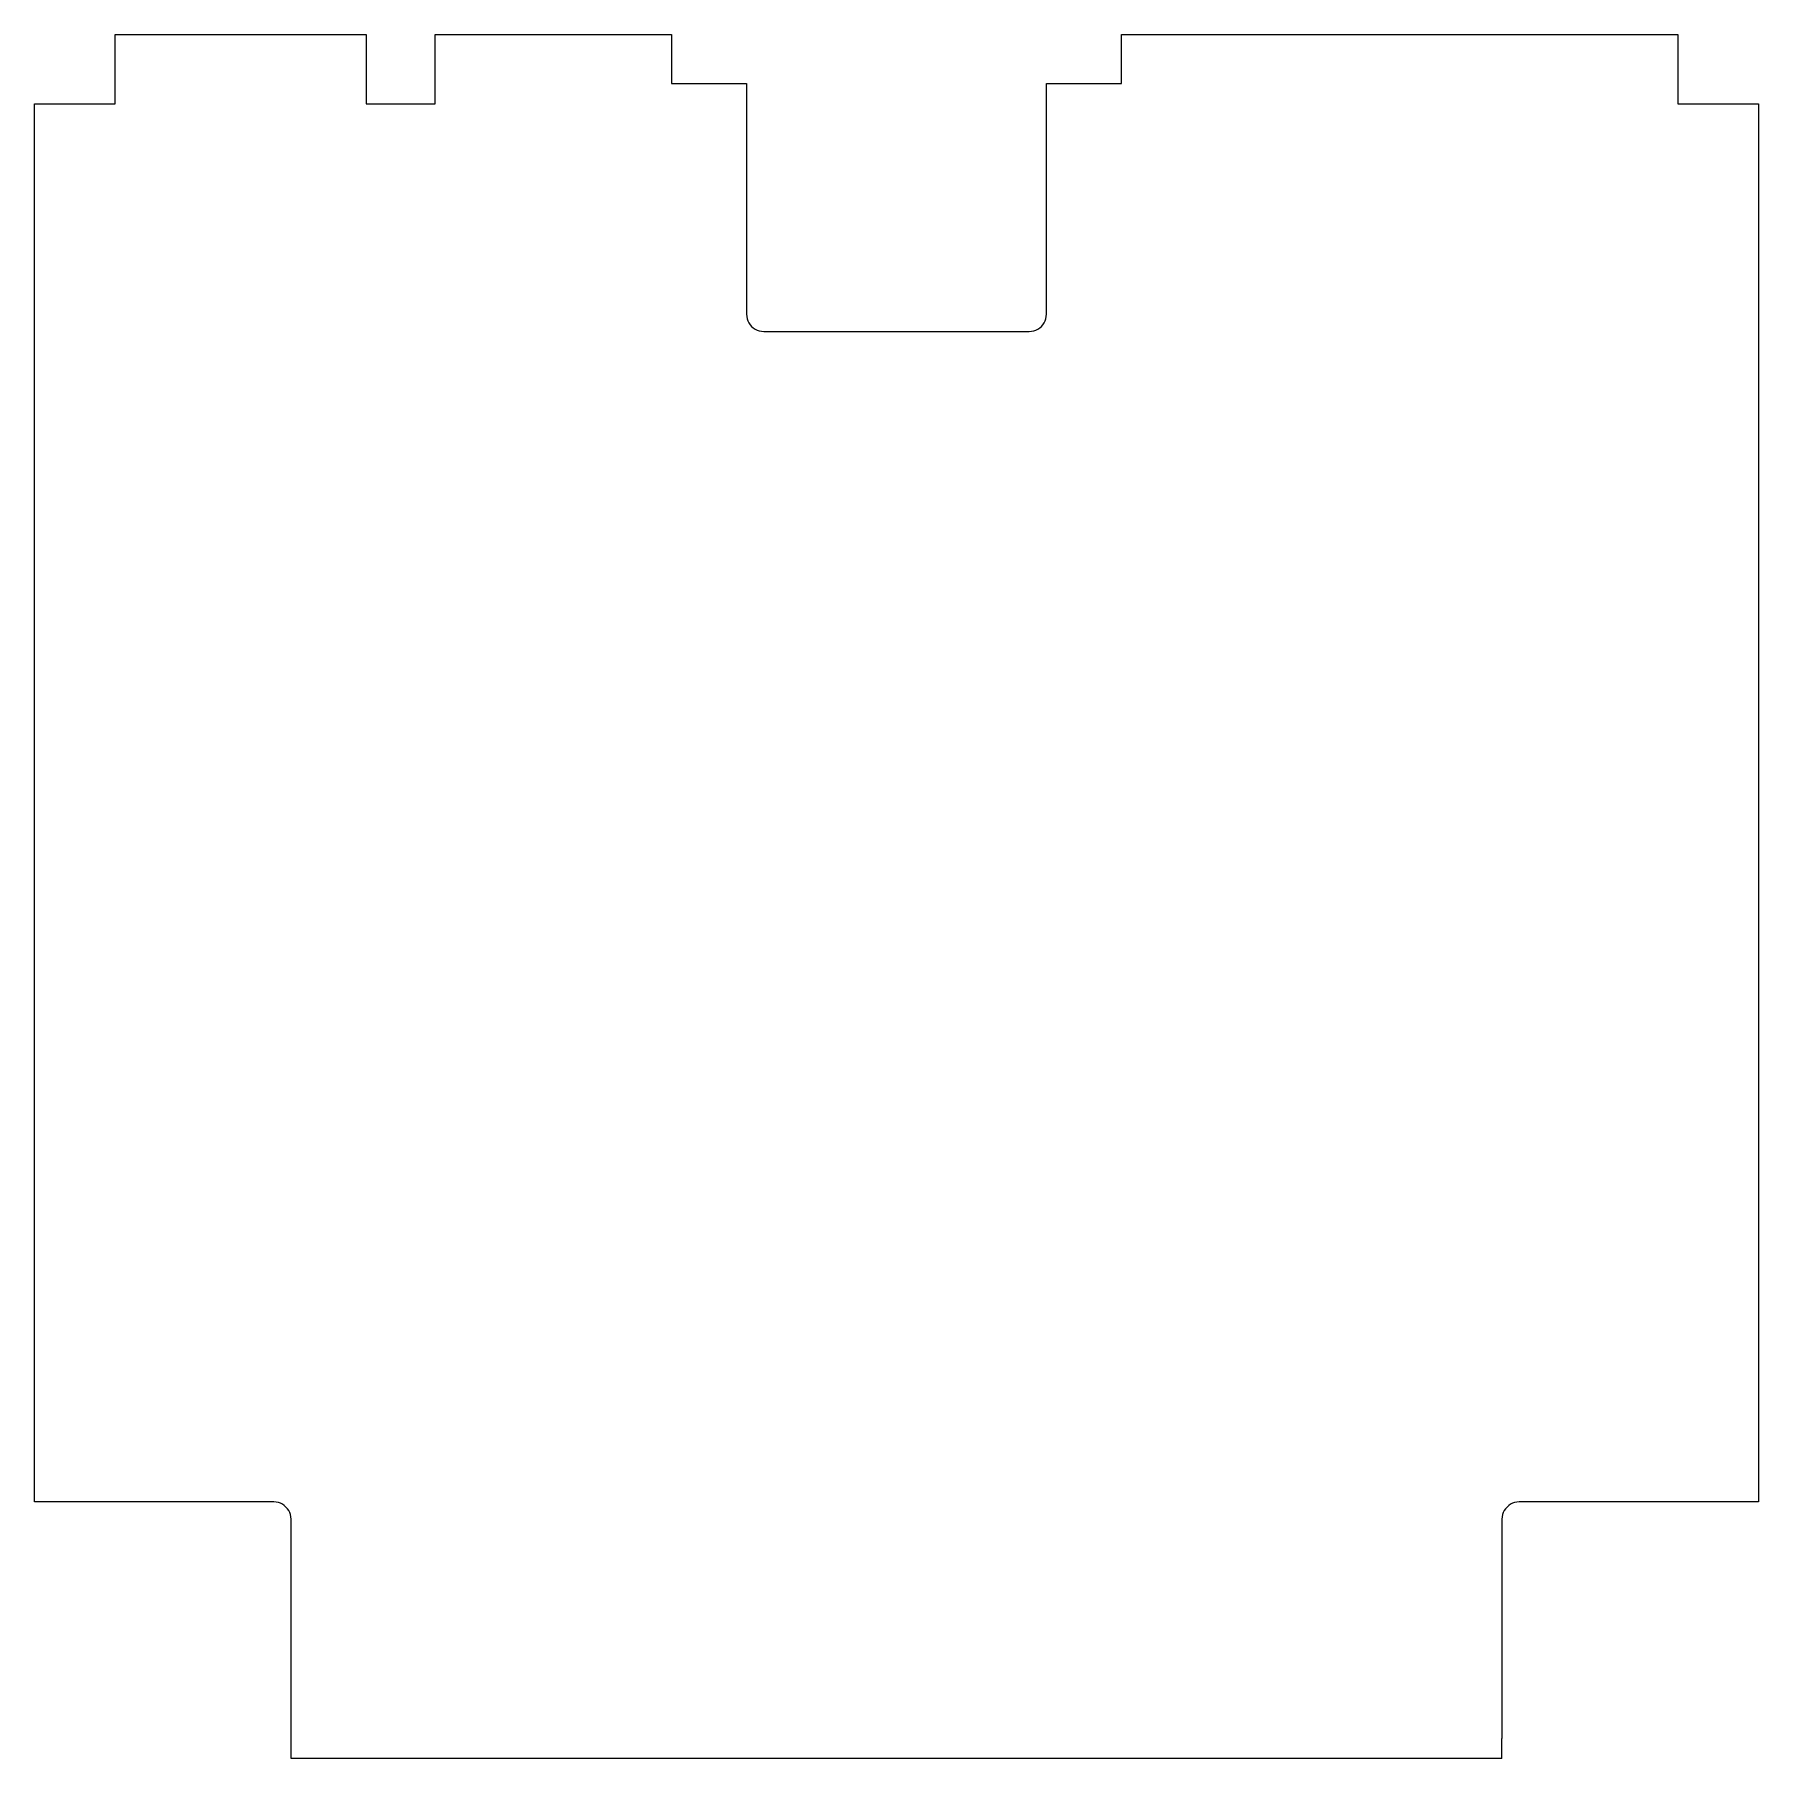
# Model space of a CAD drawing. Extents: x -150 to 150, y -150 to 150.
import ezdxf

# ---------------------------------------------------------------- set-up
doc = ezdxf.new("R2010")
doc.units = 0

msp = doc.modelspace()

# ---------------------------------------------------------------- linework, layer by layer
for p, q in [((-135.5, 148.5), (-135.5, 149.5)), ((-135.5, 149.5), (-126.04, 149.5)), ((-135.5, 147.5), (-135.5, 148.5)), ((-135.5, 146.5), (-135.5, 147.5)), ((-126.04, 149.5), (-116.58, 149.5)), ((-116.58, 149.5), (-107.12, 149.5)), ((-107.12, 149.5), (-98.21, 149.5)), ((-98.21, 149.5), (-92, 149.5)), ((-92, 149.5), (-92, 148.5)), ((-92, 148.5), (-92, 147.5)), ((-92, 147.5), (-92, 146.5)), ((-80, 148.5), (-80, 149.5)), ((-80, 149.5), (-67.42, 149.5)), ((-80, 147.5), (-80, 148.5)), ((-80, 146.5), (-80, 147.5)), ((-67.42, 149.5), (-64.83, 149.5)), ((-64.83, 149.5), (-62.25, 149.5)), ((-62.25, 149.5), (-59.67, 149.5)), ((-59.67, 149.5), (-57.08, 149.5)), ((-57.08, 149.5), (-54.5, 149.5)), ((-54.5, 149.5), (-51.92, 149.5)), ((-51.92, 149.5), (-49.33, 149.5)), ((-49.33, 149.5), (-46.75, 149.5)), ((-46.75, 149.5), (-44.17, 149.5)), ((-44.17, 149.5), (-41.58, 149.5)), ((-41.58, 149.5), (-39, 149.5)), ((-39, 149.5), (-39, 148.79)), ((-39, 148.79), (-39, 148.08)), ((-39, 148.08), (-39, 147.37)), ((-39, 147.37), (-39, 146.67)), ((-39, 146.67), (-39, 145.96)), ((39, 148.79), (39, 149.5)), ((39, 149.5), (52.04, 149.5)), ((39, 148.08), (39, 148.79)), ((39, 147.38), (39, 148.08)), ((39, 146.67), (39, 147.38)), ((39, 145.96), (39, 146.67)), ((52.04, 149.5), (65.08, 149.5)), ((65.08, 149.5), (78.12, 149.5)), ((78.12, 149.5), (91.17, 149.5)), ((91.17, 149.5), (104.21, 149.5)), ((104.21, 149.5), (117.25, 149.5)), ((117.25, 149.5), (130.29, 149.5)), ((130.29, 149.5), (135.5, 149.5)), ((135.5, 149.5), (135.5, 148.5)), ((135.5, 148.5), (135.5, 147.5)), ((135.5, 147.5), (135.5, 146.5)), ((-135.5, 145.5), (-135.5, 146.5)), ((-135.5, 144.5), (-135.5, 145.5)), ((-135.5, 143.5), (-135.5, 144.5)), ((-92, 146.5), (-92, 145.5)), ((-92, 145.5), (-92, 144.5)), ((-92, 144.5), (-92, 143.5)), ((-80, 145.5), (-80, 146.5)), ((-80, 144.5), (-80, 145.5)), ((-80, 143.5), (-80, 144.5)), ((-39, 145.96), (-39, 145.25)), ((-39, 145.25), (-39, 144.54)), ((-39, 144.54), (-39, 143.83)), ((-39, 143.83), (-39, 143.12)), ((39, 145.25), (39, 145.96)), ((39, 144.54), (39, 145.25)), ((39, 143.83), (39, 144.54)), ((39, 143.13), (39, 143.83)), ((135.5, 146.5), (135.5, 145.5)), ((135.5, 145.5), (135.5, 144.5)), ((135.5, 144.5), (135.5, 143.5)), ((-135.5, 142.5), (-135.5, 143.5)), ((-135.5, 141.5), (-135.5, 142.5)), ((-135.5, 140.5), (-135.5, 141.5)), ((-92, 143.5), (-92, 142.5)), ((-92, 142.5), (-92, 141.5)), ((-92, 141.5), (-92, 140.5)), ((-80, 142.5), (-80, 143.5)), ((-80, 141.5), (-80, 142.5)), ((-80, 140.5), (-80, 141.5)), ((-39, 143.12), (-39, 142.42)), ((-39, 142.42), (-39, 141.71)), ((-39, 141.71), (-39, 141)), ((-39, 141), (-37.92, 141)), ((-37.92, 141), (-36.83, 141)), ((-36.83, 141), (-35.75, 141)), ((-35.75, 141), (-34.67, 141)), ((-34.67, 141), (-33.58, 141)), ((-33.58, 141), (-32.5, 141)), ((-32.5, 141), (-31.42, 141)), ((-31.42, 141), (-30.33, 141)), ((-30.33, 141), (-29.25, 141)), ((-29.25, 141), (-28.17, 141)), ((-28.17, 141), (-27.08, 141)), ((-27.08, 141), (-26, 141)), ((-26, 141), (-26, 137.67)), ((26, 137.67), (26, 141)), ((26, 141), (27.08, 141)), ((27.08, 141), (28.17, 141)), ((28.17, 141), (29.25, 141)), ((29.25, 141), (30.33, 141)), ((30.33, 141), (31.42, 141)), ((31.42, 141), (32.5, 141)), ((32.5, 141), (33.58, 141)), ((33.58, 141), (34.67, 141)), ((34.67, 141), (35.75, 141)), ((35.75, 141), (36.83, 141)), ((36.83, 141), (37.92, 141)), ((37.92, 141), (39, 141)), ((39, 142.42), (39, 143.13)), ((39, 141.71), (39, 142.42)), ((39, 141), (39, 141.71)), ((135.5, 143.5), (135.5, 142.5)), ((135.5, 142.5), (135.5, 141.5)), ((135.5, 141.5), (135.5, 140.5)), ((-135.5, 139.5), (-135.5, 140.5)), ((-135.5, 138.5), (-135.5, 139.5)), ((-135.5, 137.5), (-135.5, 138.5)), ((-92, 140.5), (-92, 139.5)), ((-92, 139.5), (-92, 138.5)), ((-92, 138.5), (-92, 137.5)), ((-80, 139.5), (-80, 140.5)), ((-80, 138.5), (-80, 139.5)), ((-80, 137.5), (-80, 138.5)), ((-26, 137.67), (-26, 134.33)), ((26, 134.33), (26, 137.67)), ((135.5, 140.5), (135.5, 139.5)), ((135.5, 139.5), (135.5, 138.5)), ((135.5, 138.5), (135.5, 137.5)), ((-149.5, 107.29), (-149.5, 137.5)), ((-149.5, 137.5), (-148.33, 137.5)), ((-148.33, 137.5), (-147.17, 137.5)), ((-147.17, 137.5), (-146, 137.5)), ((-146, 137.5), (-144.83, 137.5)), ((-144.83, 137.5), (-143.67, 137.5)), ((-143.67, 137.5), (-142.5, 137.5)), ((-142.5, 137.5), (-141.33, 137.5)), ((-141.33, 137.5), (-140.17, 137.5)), ((-140.17, 137.5), (-139, 137.5)), ((-139, 137.5), (-137.83, 137.5)), ((-137.83, 137.5), (-136.67, 137.5)), ((-136.67, 137.5), (-135.5, 137.5)), ((-92, 137.5), (-91, 137.5)), ((-91, 137.5), (-90, 137.5)), ((-90, 137.5), (-89, 137.5)), ((-89, 137.5), (-88, 137.5)), ((-88, 137.5), (-87, 137.5)), ((-87, 137.5), (-86, 137.5)), ((-86, 137.5), (-85, 137.5)), ((-85, 137.5), (-84, 137.5)), ((-84, 137.5), (-83, 137.5)), ((-83, 137.5), (-82, 137.5)), ((-82, 137.5), (-81, 137.5)), ((-81, 137.5), (-80, 137.5)), ((135.5, 137.5), (136.67, 137.5)), ((136.67, 137.5), (137.83, 137.5)), ((137.83, 137.5), (139, 137.5)), ((139, 137.5), (140.17, 137.5)), ((140.17, 137.5), (141.33, 137.5)), ((141.33, 137.5), (142.5, 137.5)), ((142.5, 137.5), (143.67, 137.5)), ((143.67, 137.5), (144.83, 137.5)), ((144.83, 137.5), (146, 137.5)), ((146, 137.5), (147.17, 137.5)), ((147.17, 137.5), (148.33, 137.5)), ((148.33, 137.5), (149.5, 137.5)), ((149.5, 137.5), (149.5, 107.29)), ((-26, 134.33), (-26, 131)), ((26, 131), (26, 134.33)), ((-26, 131), (-26, 127.67)), ((26, 127.67), (26, 131)), ((-26, 127.67), (-26, 124.33)), ((26, 124.33), (26, 127.67)), ((-26, 124.33), (-26, 121)), ((26, 121), (26, 124.33)), ((-26, 121), (-26, 117.67)), ((26, 117.67), (26, 121)), ((-26, 117.67), (-26, 114.33)), ((26, 114.33), (26, 117.67)), ((-26, 114.33), (-26, 111)), ((26, 111), (26, 114.33)), ((-26, 111), (-26, 107.67)), ((26, 107.67), (26, 111)), ((-26, 107.67), (-26, 104.33)), ((26, 104.33), (26, 107.67)), ((-149.5, 77.08), (-149.5, 107.29)), ((149.5, 107.29), (149.5, 77.08)), ((-26, 104.33), (-26, 101)), ((26, 101), (26, 104.33)), ((-26, 101), (-25.97, 100.59)), ((-25.97, 100.59), (-25.89, 100.2)), ((-25.89, 100.2), (-25.76, 99.83)), ((-25.76, 99.83), (-25.59, 99.49)), ((-25.59, 99.49), (-25.37, 99.17)), ((-25.37, 99.17), (-25.12, 98.88)), ((-25.12, 98.88), (-24.83, 98.63)), ((24.83, 98.63), (25.12, 98.88)), ((25.12, 98.88), (25.37, 99.17)), ((25.37, 99.17), (25.59, 99.49)), ((25.59, 99.49), (25.76, 99.83)), ((25.76, 99.83), (25.89, 100.2)), ((25.89, 100.2), (25.97, 100.59)), ((25.97, 100.59), (26, 101)), ((-24.83, 98.63), (-24.51, 98.41)), ((-24.51, 98.41), (-24.17, 98.24)), ((-24.17, 98.24), (-23.8, 98.11)), ((-23.8, 98.11), (-23.41, 98.03)), ((-23.41, 98.03), (-23, 98)), ((-23, 98), (-19.17, 98)), ((-19.17, 98), (-15.33, 98)), ((-15.33, 98), (-11.5, 98)), ((-11.5, 98), (-7.67, 98)), ((-7.67, 98), (-3.83, 98)), ((-3.83, 98), (0, 98)), ((0, 98), (3.83, 98)), ((3.83, 98), (7.67, 98)), ((7.67, 98), (11.5, 98)), ((11.5, 98), (15.33, 98)), ((15.33, 98), (19.17, 98)), ((19.17, 98), (23, 98)), ((23, 98), (23.41, 98.03)), ((23.41, 98.03), (23.8, 98.11)), ((23.8, 98.11), (24.17, 98.24)), ((24.17, 98.24), (24.51, 98.41)), ((24.51, 98.41), (24.83, 98.63)), ((-149.5, 46.87), (-149.5, 77.08)), ((149.5, 77.08), (149.5, 46.87)), ((-149.5, 16.67), (-149.5, 46.87)), ((149.5, 46.87), (149.5, 16.67)), ((-149.5, -13.54), (-149.5, 16.67)), ((149.5, 16.67), (149.5, -13.54)), ((-149.5, -43.75), (-149.5, -13.54)), ((149.5, -13.54), (149.5, -43.75)), ((-149.5, -73.96), (-149.5, -43.75)), ((149.5, -43.75), (149.5, -73.96)), ((-149.5, -105), (-149.5, -73.96)), ((149.5, -73.96), (149.5, -105)), ((-146.04, -105), (-149.5, -105)), ((-142.58, -105), (-146.04, -105)), ((-139.12, -105), (-142.58, -105)), ((-135.67, -105), (-139.12, -105)), ((-132.21, -105), (-135.67, -105)), ((-128.75, -105), (-132.21, -105)), ((-125.29, -105), (-128.75, -105)), ((-121.83, -105), (-125.29, -105)), ((-118.38, -105), (-121.83, -105)), ((-114.92, -105), (-118.38, -105)), ((-111.46, -105), (-114.92, -105)), ((-108, -105), (-111.46, -105)), ((-107.59, -105.03), (-108, -105)), ((-107.2, -105.11), (-107.59, -105.03)), ((-106.83, -105.24), (-107.2, -105.11)), ((-106.49, -105.41), (-106.83, -105.24)), ((-106.17, -105.63), (-106.49, -105.41)), ((-105.88, -105.88), (-106.17, -105.63)), ((-105.63, -106.17), (-105.88, -105.88)), ((-105.41, -106.49), (-105.63, -106.17)), ((-105.24, -106.83), (-105.41, -106.49)), ((-105.11, -107.2), (-105.24, -106.83)), ((-105.03, -107.59), (-105.11, -107.2)), ((-105, -108), (-105.03, -107.59)), ((105.03, -107.59), (105, -108)), ((105.11, -107.2), (105.03, -107.59)), ((105.24, -106.83), (105.11, -107.2)), ((105.41, -106.49), (105.24, -106.83)), ((105.63, -106.17), (105.41, -106.49)), ((105.88, -105.88), (105.63, -106.17)), ((106.17, -105.63), (105.88, -105.88)), ((106.49, -105.41), (106.17, -105.63)), ((106.83, -105.24), (106.49, -105.41)), ((107.2, -105.11), (106.83, -105.24)), ((107.59, -105.03), (107.2, -105.11)), ((108, -105), (107.59, -105.03)), ((111.46, -105), (108, -105)), ((114.92, -105), (111.46, -105)), ((118.37, -105), (114.92, -105)), ((121.83, -105), (118.37, -105)), ((125.29, -105), (121.83, -105)), ((128.75, -105), (125.29, -105)), ((132.21, -105), (128.75, -105)), ((135.67, -105), (132.21, -105)), ((139.12, -105), (135.67, -105)), ((142.58, -105), (139.12, -105)), ((146.04, -105), (142.58, -105)), ((149.5, -105), (146.04, -105)), ((-105, -111.46), (-105, -108)), ((105, -108), (105, -111.46)), ((-105, -114.92), (-105, -111.46)), ((105, -111.46), (105, -114.92)), ((-105, -118.38), (-105, -114.92)), ((105, -114.92), (105, -118.38)), ((-105, -121.83), (-105, -118.38)), ((105, -118.38), (105, -121.83)), ((-105, -125.29), (-105, -121.83)), ((105, -121.83), (105, -125.29)), ((-105, -128.75), (-105, -125.29)), ((105, -125.29), (105, -128.75)), ((-105, -132.21), (-105, -128.75)), ((105, -128.75), (105, -132.21)), ((-105, -135.67), (-105, -132.21)), ((105, -132.21), (105, -135.67)), ((-105, -139.12), (-105, -135.67)), ((105, -135.67), (105, -139.12)), ((-105, -142.58), (-105, -139.12)), ((105, -139.12), (105, -142.58)), ((-105, -146.04), (-105, -142.58)), ((105, -142.58), (105, -146.04)), ((-105, -149.5), (-105, -146.04)), ((105, -149.5), (105, -146.04)), ((-82.5, -149.5), (-105, -149.5)), ((-55, -149.5), (-82.5, -149.5)), ((-27.5, -149.5), (-55, -149.5)), ((0, -149.5), (-27.5, -149.5)), ((27.5, -149.5), (0, -149.5)), ((55, -149.5), (27.5, -149.5)), ((82.5, -149.5), (55, -149.5)), ((105, -149.5), (82.5, -149.5))]:
    msp.add_line(p, q)

doc.saveas('drawing.dxf')
